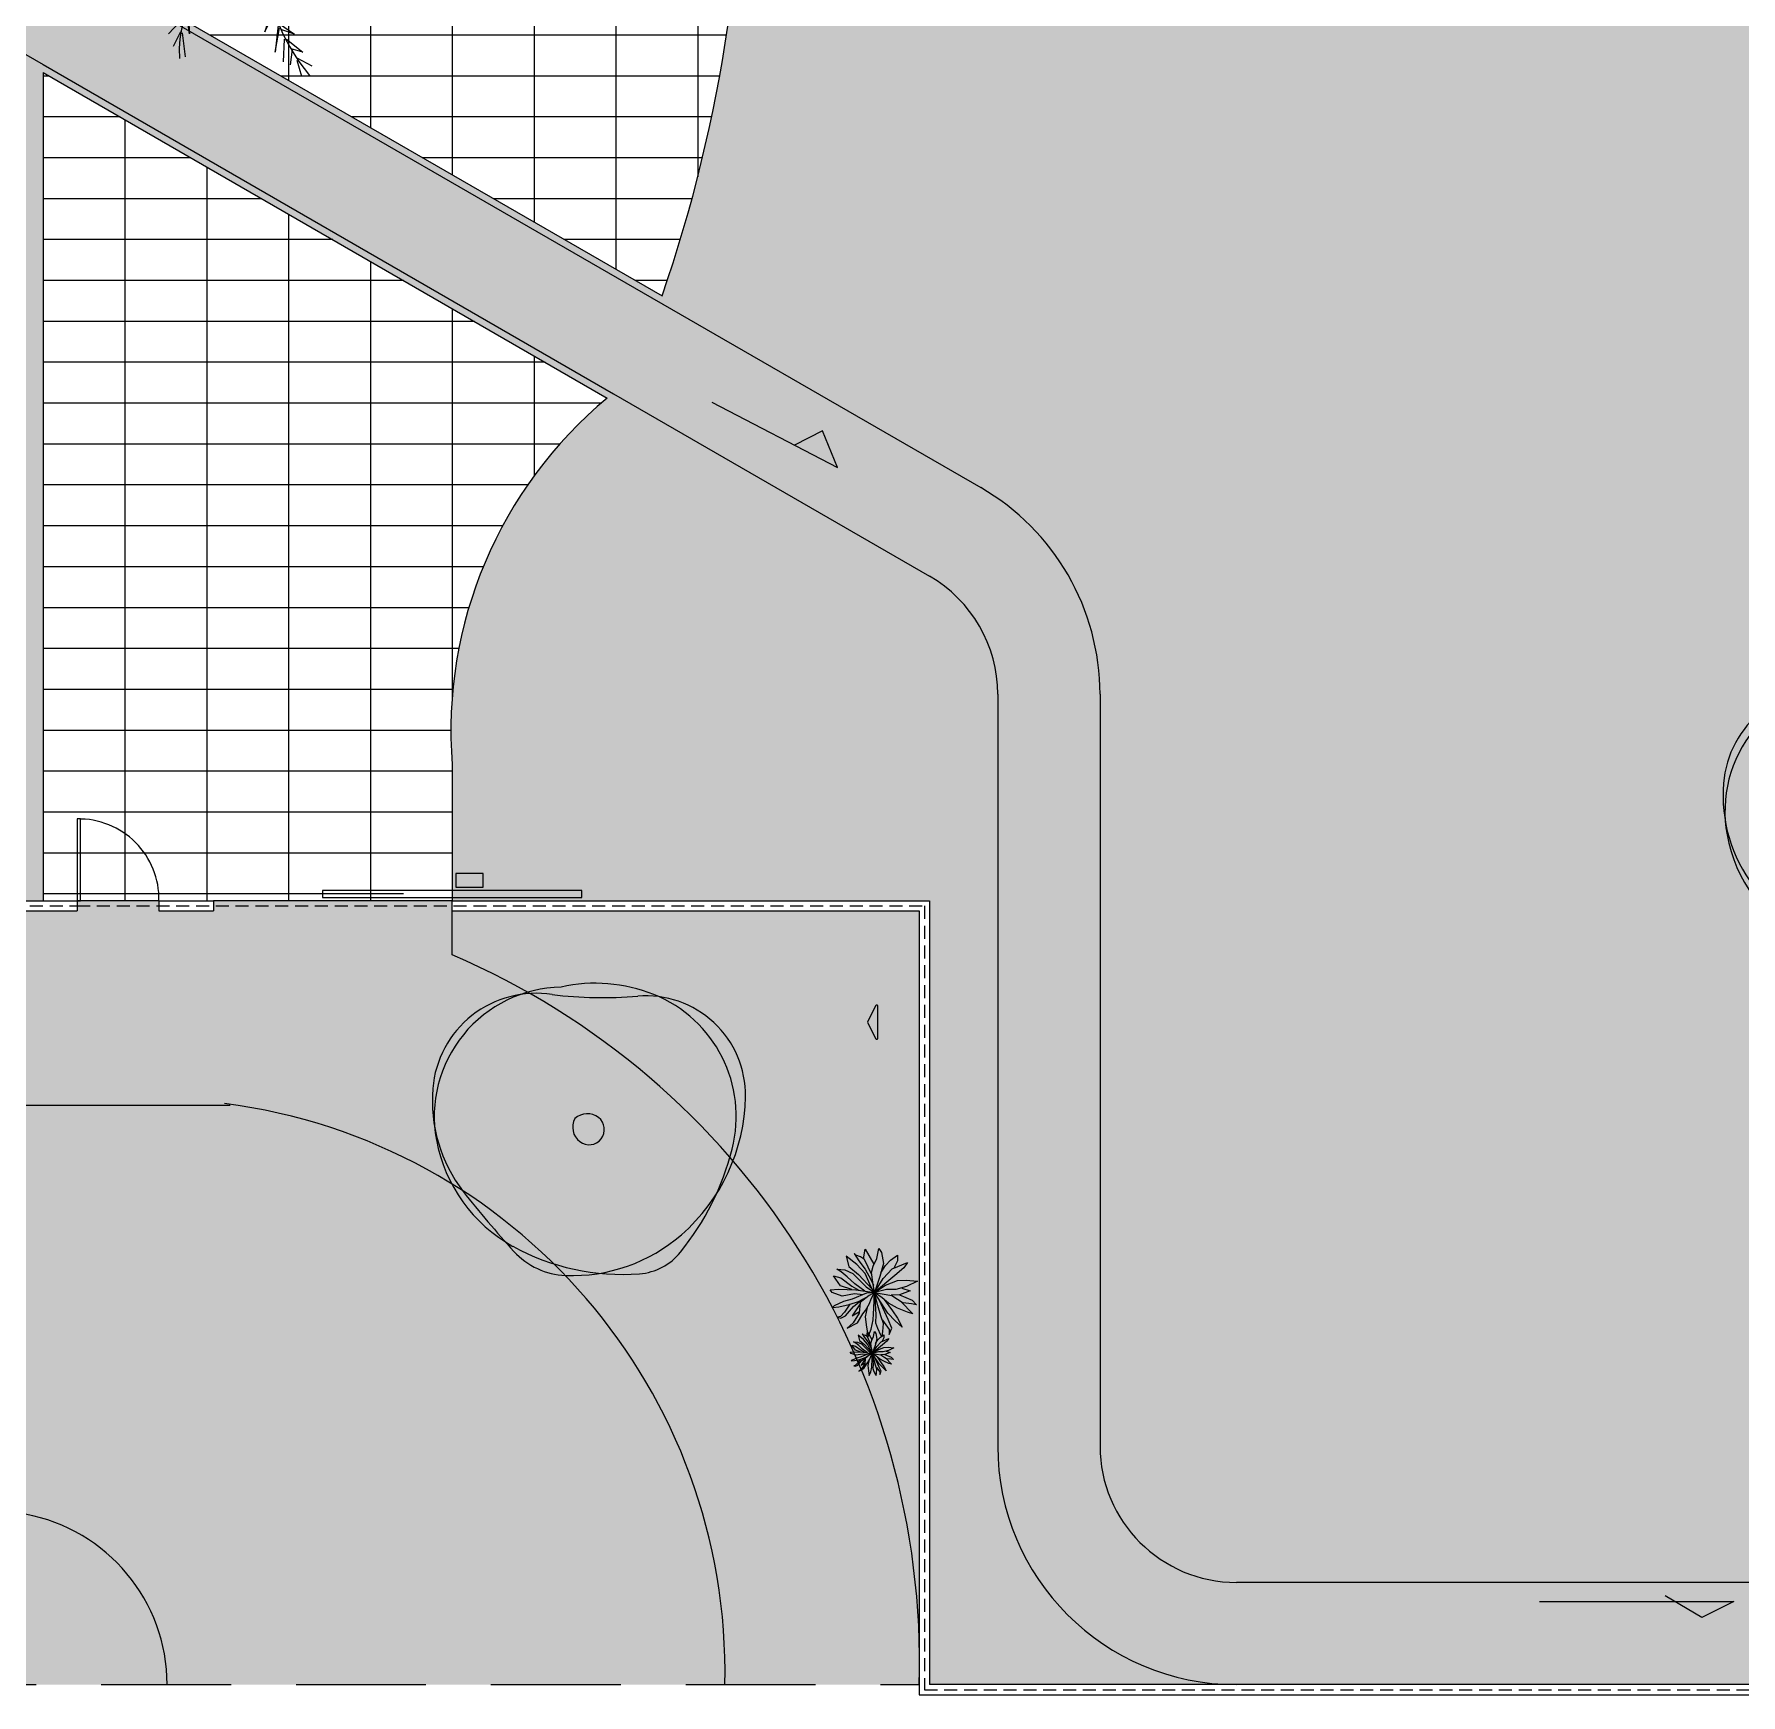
# Model space of a CAD drawing. Header units: feet. Extents: x 1734 to 1931, y 883 to 1088.
# Drawn here: x 1755.31 to 1780.34, y 1034.67 to 1059.04 of the extents above; entities that cross this region are included whole.
import ezdxf

# ---------------------------------------------------------------- set-up
doc = ezdxf.new("R2010")
doc.units = ezdxf.units.FT
doc.header["$LTSCALE"] = 0.3
doc.header["$MEASUREMENT"] = 0
doc.linetypes.add('DASHED2', pattern=[0.375, 0.25, -0.125])
doc.linetypes.add('HIDDEN', pattern=[9.525, 6.35, -3.175])
doc.layers.get('0').update_dxf_attribs({"linetype": 'CONTINUOUS'})
for name, color, linetype in [('03', 96, 'CONTINUOUS'), ('1', 1, 'CONTINUOUS'), ('2', 44, 'CONTINUOUS'), ('3', 3, 'CONTINUOUS'), ('4', 4, 'CONTINUOUS'), ('demolição', 140, 'DASHED2'), ('LAYOUT 2', 1, 'CONTINUOUS'), ('LOTE', 5, 'CONTINUOUS'), ('projecao', 8, 'HIDDEN')]:
    doc.layers.add(name, color=color, linetype=linetype)

# ---------------------------------------------------------------- blocks, each defined once
blk = doc.blocks.new('planta 7')
at = {"color": 0}
for p, q in [((347.66, 294.69), (353.36, 307.49)), ((353.36, 307.49), (350.1, 295.85)), ((303.69, 291.78), (300.03, 300.5)), ((341.55, 289.45), (346.84, 304)), ((346.84, 304), (343.59, 291.78)), ((354.17, 298.18), (359.06, 305.74)), ((359.06, 299.92), (363.13, 304.58)), ((361.5, 300.5), (368.01, 299.92)), ((363.13, 297.6), (361.5, 300.5)), ((295.55, 294.11), (289.85, 297.01)), ((299.21, 294.69), (294.73, 298.76)), ((304.1, 299.34), (307.35, 290.03)), ((308.17, 290.61), (304.1, 299.34)), ((309.39, 297.6), (311.02, 287.71)), ((312.24, 287.71), (309.39, 297.6)), ((316.31, 295.85), (314.68, 285.38)), ((316.31, 284.22), (316.31, 295.85)), ((332.59, 294.11), (334.22, 277.82)), ((332.59, 276.65), (332.59, 294.11)), ((336.67, 281.31), (338.7, 298.18)), ((338.7, 298.18), (339.11, 285.96)), ((348.06, 294.11), (359.46, 294.69)), ((354.58, 297.6), (363.13, 297.6)), ((295.14, 293.52), (285.78, 292.36)), ((294.73, 290.61), (302.88, 291.78)), ((304.1, 291.2), (294.73, 290.61)), ((299.21, 287.12), (308.17, 289.45)), ((310.2, 287.71), (299.21, 287.12)), ((322.01, 292.36), (319.57, 280.72)), ((321.2, 278.98), (322.01, 292.36)), ((328.12, 288.29), (323.23, 275.49)), ((324.45, 273.16), (328.12, 288.29)), ((342.77, 289.45), (353.76, 291.2)), ((353.76, 291.2), (344.4, 291.2)), ((302.06, 283.63), (312.65, 285.96)), ((315.5, 284.22), (302.06, 283.63)), ((304.5, 280.14), (318.75, 280.72)), ((331.37, 282.47), (326.49, 269.67)), ((326.89, 267.34), (331.37, 282.47)), ((328.12, 285.96), (330.97, 270.84)), ((329.74, 266.76), (328.12, 285.96)), ((333, 276.65), (346.84, 281.31)), ((346.84, 281.31), (333.41, 278.98)), ((337.48, 283.63), (350.1, 285.38)), ((350.1, 285.38), (340.33, 285.96)), ((319.97, 278.4), (304.5, 280.14)), ((305.73, 276.65), (322.82, 275.49)), ((324.04, 273.16), (305.73, 276.65)), ((347.66, 276.65), (329.34, 266.76)), ((331.78, 270.84), (347.66, 276.65)), ((310.2, 272), (325.67, 269.67)), ((326.89, 266.76), (310.2, 272)), ((310.66, 267.96), (322.32, 261.21)), ((324.52, 261.21), (310.66, 267.96)), ((330.97, 262.69), (346.03, 272)), ((346.03, 272), (336.26, 263.85)), ((343.18, 264.44), (359.06, 273.16)), ((359.06, 273.16), (347.66, 264.44)), ((353.76, 263.27), (366.79, 270.84)), ((366.79, 270.84), (357.02, 263.27)), ((295.53, 261.21), (303.72, 257.15)), ((306.24, 258.05), (295.53, 261.21)), ((301.2, 262.56), (310.03, 258.95)), ((312.55, 259.4), (301.2, 262.56)), ((304.35, 264.81), (316.33, 260.75)), ((318.54, 260.75), (304.35, 264.81)), ((312.55, 254.45), (316.33, 260.75)), ((318.54, 260.3), (312.55, 254.45)), ((328.12, 260.36), (315.5, 248.73)), ((324.84, 261.66), (317.91, 253.55)), ((317.91, 253.55), (322.32, 260.75)), ((329.34, 260.36), (343.59, 254.55)), ((332.59, 262.11), (341.14, 251.06)), ((341.14, 251.06), (334.22, 263.27)), ((340.74, 263.85), (348.47, 249.89)), ((348.47, 249.89), (343.18, 263.85)), ((350.1, 263.85), (354.58, 249.31)), ((354.58, 249.31), (352.14, 263.85)), ((356.21, 262.69), (360.28, 250.47)), ((360.28, 250.47), (357.83, 262.69)), ((361.5, 262.11), (372.49, 265.02)), ((361.91, 260.95), (364.35, 248.73)), ((364.35, 248.73), (363.53, 260.36)), ((372.49, 265.02), (363.94, 261.53)), ((368.42, 259.2), (376.56, 260.95)), ((292.69, 253.55), (283.87, 254)), ((287.65, 257.15), (297.1, 255.35)), ((299.31, 255.8), (287.65, 257.15)), ((298.68, 255.35), (294.58, 249.49)), ((294.58, 249.49), (296.47, 254.9)), ((306.87, 258.05), (299.94, 251.3)), ((299.94, 251.3), (303.09, 257.15)), ((312.86, 259.4), (306.56, 253.55)), ((306.56, 253.55), (310.34, 258.95)), ((315.5, 248.73), (329.74, 258.62)), ((330.56, 255.13), (319.16, 244.07)), ((343.59, 254.55), (330.15, 258.04)), ((330.97, 255.13), (342.77, 251.06)), ((366.79, 259.2), (368.01, 248.15)), ((368.01, 248.15), (368.42, 258.04)), ((371.27, 256.87), (371.68, 247.57)), ((372.08, 256.87), (379.82, 256.87)), ((375.34, 253.96), (375.34, 246.4)), ((376.56, 253.96), (380.63, 252.22)), ((284.5, 248.59), (278.19, 246.79)), ((285.44, 248.59), (282.29, 242.74)), ((288.59, 250.4), (282.61, 251.3)), ((292.69, 252.65), (287.65, 246.34)), ((287.65, 246.34), (288.91, 250.85)), ((319.16, 244.07), (331.78, 252.22)), ((332.59, 248.73), (321.6, 238.84)), ((342.77, 251.06), (331.78, 251.64)), ((333, 249.31), (343.99, 244.07)), ((378.6, 250.47), (378.6, 246.4)), ((321.6, 238.84), (333.82, 246.4)), ((334.63, 242.91), (323.64, 231.86)), ((323.64, 231.86), (335.04, 241.17)), ((343.99, 244.07), (333.82, 246.4)), ((335.04, 242.33), (346.44, 239.42)), ((346.44, 239.42), (335.04, 240.58)), ((335.85, 237.09), (326.08, 226.62)), ((326.08, 226.62), (336.67, 234.77)), ((336.26, 237.09), (347.66, 233.6)), ((347.66, 233.6), (337.07, 234.77)), ((337.48, 230.11), (329.74, 221.39)), ((337.89, 230.69), (346.84, 227.79)), ((338.29, 227.79), (347.25, 224.88)), ((338.29, 226.62), (333, 219.06)), ((338.7, 221.39), (335.04, 214.99)), ((338.7, 224.3), (347.25, 222.55)), ((339.11, 221.39), (345.21, 219.06)), ((339.11, 217.9), (337.48, 212.08)), ((339.92, 217.9), (343.59, 214.99))]:
    blk.add_line(p, q, dxfattribs=at)
for centre, radius, start, end in [((376.48, 255.23), 48.23, 103.15977, 172.88279), ((288.02, 253.26), 41.37, 11.06747, 94.00852), ((326.94, 185.75), 75.48, 88.72033, 129.91169), ((345.92, 219.16), 45.46, 39.60399, 112.36191), ((124.92, 189.01), 216.42, 5.64896, 19.48728)]:
    blk.add_arc(centre, radius, start, end, dxfattribs=at)
blk = doc.blocks.new('Arvore_M')
at = {"color": 89, "true_color": 0x2e4b26}
for centre, radius, start, end in [((29.6, 148.2), 161.7, 100.4555, 151.0425), ((41.7, 154), 157.5, 85.3103, 127.4297), ((25, 173), 136.5, 1.1676, 100.4555), ((45.6, 202.1), 109.3, 351.1087, 85.3103), ((683.4, -654.4), 1189.6, 128.3098, 132.2959), ((-64.8, 167.9), 77.9, 132.2959, 177.6877), ((95.6, 111.7), 237.1, 151.0425, 184.4792), ((582.4, 131.8), 432.1, 172.9001, 184.8756), ((32.3, 164), 175, 177.6877, 221.0767), ((13.7, 144.5), 19.1, 61.2791, 142.6793), ((0.2, 139.7), 165.3, 338.1526, 12.6145), ((11.3, 146.3), 16.1, 142.6793, 321.6826), ((8.9, 148.2), 19.1, 321.6826, 43.0427), ((-79.4, 98), 61.6, 184.4792, 231.1587), ((47.5, 86.2), 104.7, 269.0752, 4.8756), ((25.1, 129.7), 138.5, 255.6085, 338.1526), ((62, 273.5), 287, 231.1587, 255.6085), ((49, 178.6), 197.2, 221.0767, 269.0752)]:
    blk.add_arc(centre, radius, start, end, dxfattribs=at)
blk = doc.blocks.new('2D-VEG2')
at = {"layer": '1', "color": 78}
for p, q in [((-0.554, 1.048), (-0.952, 1.18)), ((-0.952, 1.18), (-0.811, 0.954)), ((-0.414, 1.38), (-0.519, 1.424)), ((-0.519, 1.424), (-0.467, 1.142)), ((-0.198, 1.092), (-0.414, 1.38)), ((-0.005, 1.105), (0.047, 1.449)), ((0.047, 1.449), (0.076, 1.524)), ((0.076, 1.524), (0.123, 1.305)), ((0.123, 1.305), (0.147, 0.948)), ((0.48, 1.18), (0.258, 0.817)), ((0.351, 1.167), (0.45, 1.349)), ((0.45, 1.349), (0.444, 1.455)), ((0.444, 1.455), (0.515, 1.349)), ((0.515, 1.349), (0.48, 1.18)), ((0.783, 0.986), (0.9, 1.236)), ((0.9, 1.236), (0.83, 0.848)), ((-1.01, 0.886), (-1.139, 1.004)), ((-1.139, 1.004), (-1.033, 0.742)), ((-1.033, 0.742), (-0.841, 0.523)), ((-0.782, 0.742), (-1.01, 0.886)), ((-0.811, 0.954), (-0.432, 0.673)), ((-0.473, 0.554), (-0.782, 0.742)), ((-0.317, 0.716), (-0.554, 1.048)), ((-0.467, 1.142), (-0.268, 0.579)), ((-0.432, 0.673), (-0.233, 0.491)), ((-0.151, 0.66), (-0.198, 1.092)), ((-0.036, 0.403), (-0.151, 0.66)), ((-0.052, 0.26), (0.006, 0.792)), ((0.006, 0.792), (-0.005, 1.105)), ((0.135, 0.61), (0.071, 0.273)), ((0.258, 0.817), (0.103, 0.45)), ((0.147, 0.948), (0.135, 0.61)), ((0.146, 0.917), (0.351, 1.167)), ((0.193, 0.56), (0.526, 0.698)), ((0.234, 0.579), (0.55, 0.954)), ((0.55, 0.954), (0.48, 0.673)), ((0.59, 0.585), (0.497, 0.466)), ((0.526, 0.698), (0.783, 0.986)), ((0.83, 0.848), (0.59, 0.585)), ((0.707, 0.535), (1.064, 0.598)), ((1.064, 0.598), (1.379, 0.635)), ((1.379, 0.635), (1.169, 0.466)), ((-1.218, 0.031), (-1.512, -0.116)), ((-1.407, 0.241), (-1.483, 0.285)), ((-1.483, 0.285), (-1.197, 0.203)), ((-1.471, 0.573), (-1.103, 0.579)), ((-1.092, 0.297), (-1.471, 0.573)), ((-1.308, 0.109), (-1.407, 0.241)), ((-1.179, -0.003), (-1.308, 0.109)), ((-1.197, 0.203), (-0.858, 0.072)), ((-1.103, 0.579), (-0.753, 0.341)), ((-0.712, 0.122), (-1.092, 0.297)), ((-0.858, 0.072), (-0.461, -0.016)), ((-0.841, 0.523), (-0.537, 0.36)), ((-0.753, 0.341), (-0.137, 0.036)), ((-0.204, 0.053), (-0.712, 0.122)), ((-0.537, 0.36), (-0.274, 0.216)), ((-0.137, 0.296), (-0.473, 0.554)), ((-0.473, -0.341), (0, 0)), ((0, 0), (-0.379, -0.429)), ((-0.362, -0.836), (0, 0)), ((0, 0), (-0.35, -0.053)), ((-0.274, 0.216), (0, 0)), ((-0.268, 0.579), (0, 0)), ((0, 0), (-0.204, 0.053)), ((0, 0), (-0.128, -0.441)), ((0, 0), (-0.052, 0.26)), ((0, 0), (0.041, 0.203)), ((0.509, 0.172), (0, 0)), ((0.17, 0.166), (0, 0)), ((0, 0), (0.742, 0.166)), ((0.462, 0.016), (0, 0)), ((0.018, -0.429), (0, 0)), ((0, 0), (0.263, -0.541)), ((0.246, -0.203), (0, 0)), ((0.807, -0.241), (0, 0)), ((0.041, 0.203), (0.193, 0.56)), ((0.316, 0.266), (0.17, 0.166)), ((0.497, 0.466), (0.316, 0.266)), ((0.421, 0.383), (0.707, 0.535)), ((0.824, 0.009), (0.462, 0.016)), ((0.684, 0.235), (0.509, 0.172)), ((0.883, 0.303), (0.684, 0.235)), ((0.742, 0.166), (0.999, 0.26)), ((1.11, 0.003), (0.824, 0.009)), ((1.169, 0.466), (0.883, 0.303)), ((0.988, 0.006), (1.356, -0.122)), ((0.999, 0.26), (1.204, 0.247)), ((1.362, 0.109), (1.11, 0.003)), ((1.204, 0.247), (1.443, 0.21)), ((1.519, 0.172), (1.362, 0.109)), ((1.443, 0.21), (1.519, 0.172)), ((-1.512, -0.116), (-0.934, -0.254)), ((-1.092, -0.416), (-1.407, -0.573)), ((-1.407, -0.573), (-1.244, -0.623)), ((-1.244, -0.623), (-0.864, -0.579)), ((-0.607, -0.085), (-1.179, -0.003)), ((-0.882, -0.222), (-1.092, -0.416)), ((-0.683, -0.103), (-0.882, -0.222)), ((-0.864, -0.579), (-0.473, -0.341)), ((-0.587, -0.411), (-0.782, -0.635)), ((-0.35, -0.053), (-0.683, -0.103)), ((-0.379, -0.429), (-0.601, -0.817)), ((-0.461, -0.016), (-0.249, -0.04)), ((-0.128, -0.441), (-0.169, -0.873)), ((0.106, -0.736), (0.018, -0.429)), ((0.491, -0.36), (0.246, -0.203)), ((0.322, -0.804), (0.252, -0.529)), ((0.263, -0.541), (0.623, -0.844)), ((1.023, -0.185), (0.307, -0.092)), ((0.324, -0.253), (0.778, -0.41)), ((0.737, -0.604), (0.491, -0.36)), ((0.778, -0.41), (1.07, -0.51)), ((1.128, -0.404), (0.807, -0.241)), ((1.338, -0.228), (1.023, -0.185)), ((1.07, -0.51), (1.403, -0.573)), ((1.403, -0.573), (1.128, -0.404)), ((1.519, -0.078), (1.338, -0.228)), ((1.356, -0.122), (1.519, -0.078)), ((-0.911, -0.848), (-1.004, -1.13)), ((-1.004, -1.13), (-0.811, -1.073)), ((-0.782, -0.635), (-0.911, -0.848)), ((-0.811, -1.073), (-0.613, -0.873)), ((-0.601, -0.817), (-0.66, -1.374)), ((-0.531, -1.205), (-0.362, -0.836)), ((-0.169, -0.873), (-0.099, -1.161)), ((-0.099, -1.161), (0.041, -1.524)), ((0.041, -1.524), (0.117, -1.117)), ((0.117, -1.117), (0.106, -0.736)), ((0.117, -0.942), (0.293, -1.192)), ((0.293, -1.192), (0.316, -0.804)), ((0.316, -0.804), (0.62, -1.167)), ((0.554, -0.786), (1.075, -1.055)), ((0.62, -1.167), (0.813, -1.267)), ((0.737, -1.111), (0.623, -0.844)), ((0.97, -0.892), (0.737, -0.604)), ((0.813, -1.267), (0.737, -1.111)), ((1.075, -1.055), (0.97, -0.892)), ((-0.66, -1.374), (-0.531, -1.205))]:
    blk.add_line(p, q, dxfattribs=at)

msp = doc.modelspace()

# ---------------------------------------------------------------- hatches: boundary and pattern name
at = {"linetype": 'Continuous', "true_color": 0xbdcb95}
h = msp.add_hatch(color=253, dxfattribs=at)
h.paths.add_polyline_path([(1791.942, 1082.824, 0.414214), (1789.942, 1084.824), (1739.942, 1084.824, 0.414214), (1737.942, 1082.824), (1737.942, 1063.824, 0.414214), (1739.942, 1061.824), (1751.906, 1061.824, -0.131652), (1753.656, 1061.355), (1755.442, 1060.324), (1765.294, 1054.635), (1769.192, 1052.385, -0.267949), (1770.942, 1049.354), (1770.942, 1038.324, 0.414214), (1772.942, 1036.324), (1789.942, 1036.324, 0.414214), (1791.942, 1038.324)])
h.paths.add_polyline_path([(1768.892, 1063.324), (1768.892, 1060.474), (1765.742, 1060.474), (1765.709, 1062.273, -0.083534), (1764.519, 1055.199), (1755.442, 1060.439), (1755.442, 1063.224), (1765.688, 1063.224, -0.011002), (1765.709, 1062.273), (1765.742, 1063.324), (1755.442, 1063.324), (1755.442, 1067.124), (1748.442, 1067.124), (1748.442, 1063.324), (1741.442, 1063.324), (1741.442, 1067.624), (1740.542, 1067.624), (1740.542, 1074.624), (1741.442, 1074.624), (1741.442, 1079.924), (1748.442, 1079.924), (1748.442, 1082.624), (1755.942, 1082.624), (1755.942, 1079.924), (1774.542, 1079.924), (1774.542, 1082.074), (1777.992, 1082.074), (1777.992, 1079.924), (1779.992, 1079.924), (1779.992, 1063.324)], flags=16)
h.paths.add_polyline_path([(1768.529, 1081.533, 0.812596), (1762.744, 1080.524), (1762.744, 1080.024), (1762.593, 1080.024), (1762.593, 1080.524, -0.810376), (1768.66, 1081.609)], flags=16)
h.paths.add_polyline_path([(1762.497, 1080.073), (1762.497, 1080.461), (1762.152, 1080.461), (1762.152, 1080.073)], flags=24)
h.paths.add_polyline_path([(1762.497, 1079.773), (1762.497, 1080.161), (1762.152, 1080.161), (1762.152, 1079.773)], flags=8)
h.paths.add_polyline_path([(1768.897, 1080.482), (1768.897, 1080.994), (1768.552, 1080.994), (1768.552, 1080.482)], flags=24)
for points in [[(1752.906, 1060.056, 0.131652), (1751.906, 1060.324), (1739.942, 1060.324, -0.414214), (1736.442, 1063.824), (1736.442, 1058.324), (1754.442, 1058.324), (1754.442, 1046.324), (1755.442, 1046.324), (1755.442, 1058.476), (1763.715, 1053.7, 0.243495), (1761.442, 1048.324), (1761.442, 1046.324), (1768.442, 1046.324), (1768.442, 1034.824), (1772.942, 1034.824, -0.414214), (1769.442, 1038.324), (1769.442, 1049.354, 0.267949), (1768.442, 1051.086), (1763.809, 1053.761), (1755.442, 1058.592)], [(1768.292, 1046.174), (1761.442, 1046.174), (1761.442, 1045.529, -0.292551), (1768.292, 1035.442)]]:
    msp.add_hatch(color=253, dxfattribs=at).paths.add_polyline_path(points)
at = {"true_color": 0x4c7b3d}
msp.add_hatch(color=87, dxfattribs=at).paths.add_polyline_path([(1755.18, 1037.324), (1736.292, 1037.324), (1736.292, 1034.824), (1757.261, 1034.824, 0.361741)])
at = {"layer": '1'}
h = msp.add_hatch(color=4, dxfattribs=at)
h.dxf.hatch_style = 2
h.paths.add_polyline_path([(1767.651, 1044.303, 0.791418), (1767.686, 1044.312), (1767.686, 1044.777, 0.791418), (1767.651, 1044.785), (1767.53, 1044.544)])
at = {"layer": 'demolição', "linetype": 'Continuous'}
h = msp.add_hatch(color=255, dxfattribs=at)
h.dxf.hatch_style = 1
h.paths.add_polyline_path([(1793.442, 1082.824, 0.414214), (1789.942, 1086.324), (1739.942, 1086.324, 0.414214), (1736.442, 1082.824), (1736.442, 1063.824, 0.414214), (1739.942, 1060.324), (1751.906, 1060.324, -0.131652), (1752.906, 1060.056), (1755.442, 1058.592), (1763.809, 1053.761), (1768.442, 1051.086, -0.267949), (1769.442, 1049.354), (1769.442, 1038.324, 0.414214), (1772.942, 1034.824), (1789.942, 1034.824, 0.414214), (1793.442, 1038.324)])
h.paths.add_polyline_path([(1755.442, 1060.324), (1753.656, 1061.355, 0.131652), (1751.906, 1061.824), (1739.942, 1061.824, -0.414214), (1737.942, 1063.824), (1737.942, 1082.824, -0.414214), (1739.942, 1084.824), (1789.942, 1084.824, -0.414214), (1791.942, 1082.824), (1791.942, 1038.324, -0.414214), (1789.942, 1036.324), (1772.942, 1036.324, -0.414214), (1770.942, 1038.324), (1770.942, 1049.354, 0.267949), (1769.192, 1052.385), (1765.294, 1054.635)], flags=16)
h = msp.add_hatch(color=255, dxfattribs=at)
h.dxf.hatch_style = 1
h.paths.add_polyline_path([(1761.442, 1045.529), (1761.442, 1046.174), (1761.442, 1046.324), (1757.942, 1046.324), (1757.942, 1046.174), (1757.142, 1046.174), (1757.142, 1046.324), (1755.942, 1046.324), (1755.942, 1046.174), (1736.292, 1046.174), (1736.292, 1043.324), (1758.187, 1043.324, -0.381321), (1765.441, 1034.824), (1768.292, 1034.824, 0.307445)])
h = msp.add_hatch(color=251, dxfattribs=at)
h.dxf.hatch_style = 1
h.paths.add_polyline_path([(1758.187, 1043.324), (1736.292, 1043.324), (1736.292, 1037.324), (1755.18, 1037.324, -0.361741), (1757.261, 1034.824), (1765.441, 1034.824, 0.381321)])

# ---------------------------------------------------------------- linework, layer by layer
at = {"layer": '1', "color": 251, "linetype": 'Continuous'}
for p, q in [((1760.242, 1063.224), (1760.242, 1057.668)), ((1761.442, 1063.224), (1761.442, 1056.975)), ((1762.642, 1063.224), (1762.642, 1056.282)), ((1763.842, 1063.224), (1763.842, 1055.589)), ((1765.042, 1063.224), (1765.042, 1056.943)), ((1759.042, 1059.387), (1759.042, 1058.361)), ((1765.463, 1059.024), (1757.894, 1059.024)), ((1755.533, 1058.424), (1755.442, 1058.424)), ((1765.364, 1058.424), (1758.933, 1058.424)), ((1756.572, 1057.824), (1755.442, 1057.824)), ((1756.642, 1057.783), (1756.642, 1046.324)), ((1765.246, 1057.824), (1759.972, 1057.824)), ((1757.611, 1057.224), (1755.442, 1057.224)), ((1757.842, 1057.091), (1757.842, 1046.324)), ((1765.111, 1057.224), (1761.011, 1057.224)), ((1758.65, 1056.624), (1755.442, 1056.624)), ((1764.958, 1056.624), (1762.05, 1056.624)), ((1759.042, 1056.398), (1759.042, 1046.324)), ((1759.69, 1056.024), (1755.442, 1056.024)), ((1764.786, 1056.024), (1763.09, 1056.024)), ((1760.242, 1055.705), (1760.242, 1046.324)), ((1760.729, 1055.424), (1755.442, 1055.424)), ((1764.595, 1055.424), (1764.129, 1055.424)), ((1761.442, 1055.012), (1761.442, 1049.309)), ((1761.768, 1054.824), (1755.442, 1054.824)), ((1762.642, 1054.319), (1762.642, 1052.557)), ((1762.807, 1054.224), (1755.442, 1054.224)), ((1763.637, 1053.624), (1755.442, 1053.624)), ((1763.017, 1053.024), (1755.442, 1053.024)), ((1762.547, 1052.424), (1755.442, 1052.424)), ((1762.18, 1051.824), (1755.442, 1051.824)), ((1761.897, 1051.224), (1755.442, 1051.224)), ((1761.685, 1050.624), (1755.442, 1050.624)), ((1761.539, 1050.024), (1755.442, 1050.024)), ((1761.452, 1049.424), (1755.442, 1049.424)), ((1761.423, 1048.824), (1755.442, 1048.824)), ((1761.442, 1048.224), (1755.442, 1048.224)), ((1761.442, 1047.624), (1755.442, 1047.624)), ((1761.442, 1047.024), (1755.442, 1047.024)), ((1760.729, 1046.424), (1755.442, 1046.424))]:
    msp.add_line(p, q, dxfattribs=at)
at = {"layer": '1', "linetype": 'Continuous'}
for p, q in [((1755.442, 1060.439), (1764.519, 1055.199)), ((1755.442, 1060.324), (1765.294, 1054.635)), ((1755.442, 1058.592), (1763.809, 1053.761)), ((1755.442, 1058.476), (1755.442, 1046.324)), ((1755.442, 1058.476), (1763.715, 1053.7)), ((1765.294, 1054.635), (1769.192, 1052.385)), ((1763.809, 1053.761), (1768.442, 1051.086)), ((1761.442, 1048.324), (1761.442, 1046.324)), ((1757.142, 1046.324), (1755.942, 1046.324)), ((1761.442, 1046.324), (1757.942, 1046.324))]:
    msp.add_line(p, q, dxfattribs=at)
at = {"layer": '1', "linetype": 'Continuous', "lineweight": 9}
for p, q in [((1752.906, 1060.056), (1755.442, 1058.592)), ((1769.442, 1049.354), (1769.442, 1038.324)), ((1770.942, 1049.354), (1770.942, 1038.324)), ((1789.942, 1036.324), (1772.942, 1036.324))]:
    msp.add_line(p, q, dxfattribs=at)
at = {"layer": '1', "linetype": 'Continuous'}
for centre, radius, start, end in [((1744.09, 1062.273), 21.619, 340.8998, 2.5214), ((1767.771, 1048.816), 6.348, 129.7099, 184.4495), ((1755.967, 1046.349), 1.175, 358.7811, 91.2189)]:
    msp.add_arc(centre, radius, start, end, dxfattribs=at)
at = {"layer": '1', "linetype": 'Continuous', "lineweight": 9}
for centre, radius, start, end in [((1767.442, 1049.354), 3.5, 0, 60), ((1767.442, 1049.354), 2, 0, 60), ((1772.942, 1038.324), 3.5, 180, 270), ((1772.942, 1038.324), 2, 180, 270)]:
    msp.add_arc(centre, radius, start, end, dxfattribs=at)
at = {"layer": '2', "linetype": 'Continuous'}
for points in [[(1755.992, 1046.324), (1755.992, 1047.524), (1755.942, 1047.524), (1755.942, 1046.324)], [(1761.894, 1046.524), (1761.894, 1046.724), (1761.494, 1046.724), (1761.494, 1046.524)], [(1763.342, 1046.374), (1763.342, 1046.474), (1759.542, 1046.474), (1759.542, 1046.374)]]:
    msp.add_lwpolyline(points, close=True, dxfattribs=at)
at = {"layer": '3'}
for p, q in [((1755.942, 1046.324), (1755.942, 1046.174)), ((1757.142, 1046.324), (1757.142, 1046.174)), ((1757.942, 1046.324), (1757.942, 1046.174)), ((1761.442, 1046.174), (1761.442, 1046.324)), ((1793.442, 1034.824), (1768.442, 1034.824)), ((1793.442, 1034.824), (1768.442, 1034.824))]:
    msp.add_line(p, q, dxfattribs=at)
for points in [[(1780.442, 1086.474), (1736.292, 1086.474), (1736.292, 1046.174), (1755.942, 1046.174)], [(1761.442, 1046.174), (1768.292, 1046.174), (1768.292, 1034.674), (1793.592, 1034.674), (1793.592, 1086.474)], [(1736.442, 1046.324), (1755.942, 1046.324)], [(1736.442, 1046.324), (1755.942, 1046.324)], [(1736.442, 1046.324), (1755.942, 1046.324)], [(1757.142, 1046.324), (1757.942, 1046.324)], [(1757.142, 1046.324), (1757.942, 1046.324)], [(1757.142, 1046.324), (1757.942, 1046.324)], [(1757.142, 1046.324), (1757.942, 1046.324)], [(1761.442, 1046.324), (1768.442, 1046.324), (1768.442, 1034.824)], [(1757.142, 1046.174), (1757.942, 1046.174)]]:
    msp.add_lwpolyline(points, dxfattribs=at)
at = {"layer": '4', "linetype": 'Continuous'}
msp.add_lwpolyline([(1767.686, 1044.312), (1767.686, 1044.777, 0.791418), (1767.651, 1044.785), (1767.53, 1044.544), (1767.651, 1044.303, 0.791418)], format="xyb", close=True, dxfattribs=at)
at = {"layer": 'LAYOUT 2', "linetype": 'Continuous'}
for p, q in [((1765.249, 1053.638), (1767.094, 1052.681)), ((1766.872, 1053.217), (1766.462, 1053.008)), ((1767.094, 1052.681), (1766.872, 1053.217)), ((1777.389, 1036.046), (1780.238, 1036.046)), ((1779.769, 1035.811), (1779.231, 1036.125)), ((1780.238, 1036.046), (1779.769, 1035.811))]:
    msp.add_line(p, q, dxfattribs=at)
at = {"layer": 'LOTE', "color": 1, "linetype": 'HIDDEN', "lineweight": 15}
msp.add_lwpolyline([(1736.292, 1046.174), (1736.292, 1034.824), (1768.292, 1034.824)], dxfattribs=at)
at = {"layer": 'LOTE', "color": 1, "linetype": 'Continuous', "lineweight": 13}
msp.add_lwpolyline([(1768.292, 1034.824, 0.307445), (1761.442, 1045.529), (1761.442, 1046.174)], format="xyb", dxfattribs=at)
at = {"layer": 'LOTE', "color": 1, "linetype": 'Continuous', "lineweight": 9}
msp.add_lwpolyline([(1736.292, 1043.324), (1758.187, 1043.324)], dxfattribs=at)
msp.add_lwpolyline([(1765.441, 1034.824, 0.382992), (1758.105, 1043.349)], format="xyb", dxfattribs=at)
msp.add_arc((1754.719, 1034.824), 2.542, 0, 79.5485, dxfattribs=at)
at = {"layer": 'projecao', "ltscale": 0.1}
msp.add_lwpolyline([(1755.942, 1046.249), (1768.367, 1046.249), (1768.367, 1034.749), (1793.517, 1034.749), (1793.517, 1086.399), (1736.367, 1086.399), (1736.367, 1046.249), (1755.942, 1046.249)], dxfattribs=at)

# ---------------------------------------------------------------- block references
for name, p, xscale, yscale, zscale, rotation in [('planta 7', (1768.487, 1047.989), 0.03750000000000001, 0.03750000000000001, 0.03750000000000001, 90), ('2D-VEG2', (1767.633, 1040.576), -0.428371909930536, 0.428371909930536, 0.428371909930536, 106.564266017025), ('2D-VEG2', (1767.603, 1039.682), -0.214185954965268, 0.214185954965268, 0.214185954965268, 106.564266017025)]:
    msp.add_blockref(name, p, dxfattribs=dict(xscale=xscale, yscale=yscale, zscale=zscale, rotation=rotation))
at = {"layer": '03', "color": 3, "xscale": 0.01391521947729757, "yscale": 0.01391521947729757, "zscale": 0.01391521947729757, "rotation": 90}
for p in [(1784.413, 1047.288), (1765.485, 1042.811)]:
    msp.add_blockref('Arvore_M', p, dxfattribs=at)

doc.saveas('drawing.dxf')
